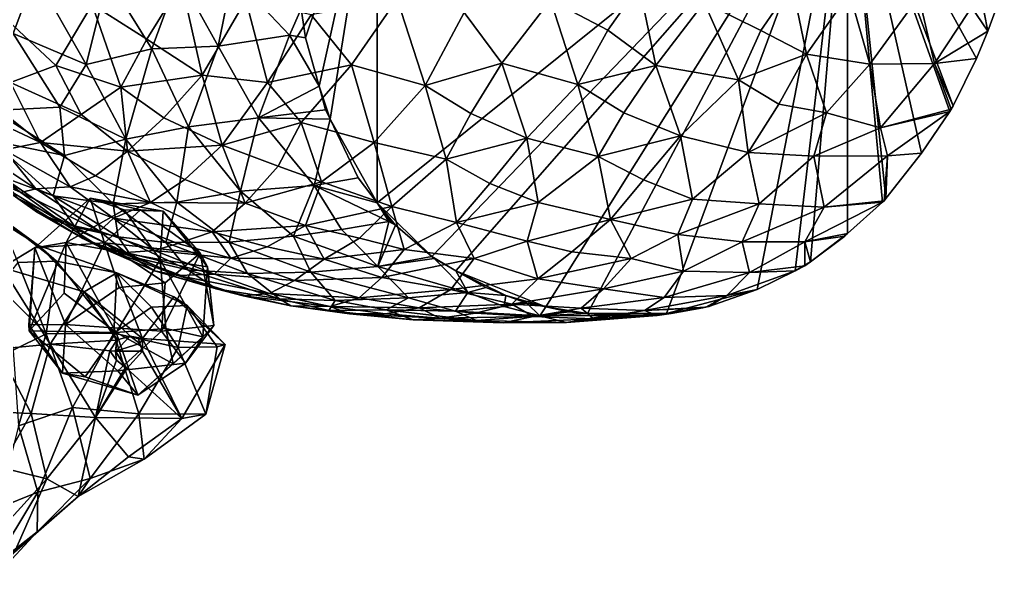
# Model space of a CAD drawing. Extents: x 373697 to 374058, y 6959904 to 6960301.
# Drawn here: x 373968 to 374029.3, y 6960192.3 to 6960227.4 of the extents above; entities that cross this region are included whole.
import ezdxf

# ---------------------------------------------------------------- set-up
doc = ezdxf.new("R2010")
doc.units = 0
doc.layers.add('Bht_Fk', color=7, linetype='CONTINUOUS')

msp = doc.modelspace()

# ---------------------------------------------------------------- linework, layer by layer
at = {"layer": 'Bht_Fk'}
for points in [[(373990.247, 6960239.566, 231.517), (373985.796, 6960226.262, 231.517), (373985.514, 6960228.072, 231.517)], [(373990.247, 6960239.566, 231.517), (373986.638, 6960223.255, 231.517), (373985.796, 6960226.262, 231.517)], [(373990.247, 6960239.566, 231.517), (373987.318, 6960221.195, 231.517), (373986.638, 6960223.255, 231.517)], [(373990.247, 6960215.98, 231.517), (373987.318, 6960221.195, 231.517), (373990.247, 6960239.566, 231.517)], [(373993.666, 6960212.63, 231.517), (373990.247, 6960215.98, 231.517), (374019.579, 6960239.566, 231.517)], [(373990.247, 6960215.98, 231.517), (373990.247, 6960239.566, 231.517), (374019.579, 6960239.566, 231.517)], [(374019.579, 6960239.566, 231.517), (373995.167, 6960211.74, 231.517), (373993.666, 6960212.63, 231.517)], [(374019.579, 6960239.566, 231.517), (374000.767, 6960209.497, 231.517), (373995.167, 6960211.74, 231.517)], [(374003.373, 6960209.076, 231.517), (374000.767, 6960209.497, 231.517), (374019.579, 6960239.566, 231.517)], [(374008.296, 6960209.076, 231.517), (374003.373, 6960209.076, 231.517), (374019.579, 6960239.566, 231.517)], [(374013.946, 6960210.574, 231.517), (374008.296, 6960209.076, 231.517), (374019.579, 6960239.566, 231.517)], [(374016.31, 6960211.75, 231.517), (374013.946, 6960210.574, 231.517), (374019.579, 6960239.566, 231.517)], [(374017.263, 6960212.31, 231.517), (374016.31, 6960211.75, 231.517), (374019.579, 6960239.566, 231.517)], [(374019.579, 6960214.061, 231.517), (374017.263, 6960212.31, 231.517), (374019.579, 6960239.566, 231.517)], [(374019.579, 6960214.061, 231.517), (374019.579, 6960239.566, 231.517), (374021.745, 6960216.015, 231.517)], [(374021.745, 6960216.015, 231.517), (374019.579, 6960239.566, 231.517), (374021.968, 6960216.255, 231.517)], [(374021.968, 6960216.255, 231.517), (374019.579, 6960239.566, 231.517), (374024.186, 6960219.08, 231.517)], [(374024.186, 6960219.08, 231.517), (374019.579, 6960239.566, 231.517), (374025.947, 6960221.684, 231.517)], [(374025.947, 6960221.684, 231.517), (374019.579, 6960239.566, 231.517), (374026.151, 6960222.032, 231.517)], [(374026.151, 6960222.032, 231.517), (374019.579, 6960239.566, 231.517), (374027.614, 6960224.983, 231.517)], [(374027.614, 6960224.983, 231.517), (374019.579, 6960239.566, 231.517), (374028.314, 6960226.688, 231.517)], [(374028.314, 6960226.688, 231.517), (374019.579, 6960239.566, 231.517), (374029.28, 6960229.309, 231.517)], [(373968.948, 6960230.191, 222.247), (373967.563, 6960226.53, 221.058), (373964.533, 6960230.081, 219.784)], [(373972.123, 6960224.614, 223.333), (373967.563, 6960226.53, 221.058), (373968.948, 6960230.191, 222.247)], [(373973.469, 6960230.017, 224.672), (373972.123, 6960224.614, 223.333), (373968.948, 6960230.191, 222.247)], [(373976.216, 6960225.584, 225.759), (373973.469, 6960230.017, 224.672), (373977.894, 6960230.163, 227.105)], [(373977.894, 6960230.163, 227.105), (373980.358, 6960225.746, 228.131), (373976.216, 6960225.584, 225.759)], [(373981.245, 6960230.191, 229.05), (373980.358, 6960225.746, 228.131), (373977.894, 6960230.163, 227.105)], [(373981.245, 6960230.191, 229.05), (373984.788, 6960226.426, 230.893), (373980.358, 6960225.746, 228.131)], [(373984.788, 6960226.426, 230.893), (373981.245, 6960230.191, 229.05), (373985.514, 6960228.072, 231.517)], [(373972.123, 6960224.614, 223.333), (373973.469, 6960230.017, 224.672), (373976.216, 6960225.584, 225.759)], [(373975.908, 6960226.192, 204.185), (373978.07, 6960229.665, 204.886), (373972.49, 6960228.355, 202.249)], [(373975.908, 6960226.192, 204.185), (373979.357, 6960223.942, 206.247), (373978.07, 6960229.665, 204.886)], [(373979.357, 6960223.942, 206.247), (373982.08, 6960228.638, 206.986), (373978.07, 6960229.665, 204.886)], [(374001.069, 6960228.641, 215.877), (374004.635, 6960226.746, 217.709), (374006.58, 6960229.539, 218.132)], [(374004.635, 6960226.746, 217.709), (374007.634, 6960224.553, 219.476), (374006.58, 6960229.539, 218.132)], [(374006.58, 6960229.539, 218.132), (374007.634, 6960224.553, 219.476), (374010.631, 6960228.46, 220.091)], [(374010.631, 6960228.46, 220.091), (374014.162, 6960226.725, 222.122), (374016.122, 6960229.574, 222.57)], [(374016.122, 6960229.574, 222.57), (374014.162, 6960226.725, 222.122), (374017.006, 6960225.24, 224.001)], [(374016.122, 6960229.574, 222.57), (374017.006, 6960225.24, 224.001), (374019.701, 6960229.074, 224.649)], [(374017.006, 6960225.24, 224.001), (374020.968, 6960224.621, 226.575), (374019.701, 6960229.074, 224.649)], [(374020.968, 6960224.621, 226.575), (374024.018, 6960228.836, 227.471), (374019.701, 6960229.074, 224.649)], [(374024.983, 6960224.665, 229.416), (374027.856, 6960229.036, 230.32), (374024.018, 6960228.836, 227.471)], [(374027.856, 6960229.036, 230.32), (374024.983, 6960224.665, 229.416), (374028.314, 6960226.688, 231.517)], [(374029.28, 6960229.309, 231.517), (374027.856, 6960229.036, 230.32), (374028.314, 6960226.688, 231.517)], [(373970.224, 6960224.549, 202.405), (373972.49, 6960228.355, 202.249), (373966.605, 6960227.937, 200.555)], [(373970.224, 6960224.549, 202.405), (373974.285, 6960223.195, 204.199), (373972.49, 6960228.355, 202.249)], [(373974.285, 6960223.195, 204.199), (373975.908, 6960226.192, 204.185), (373972.49, 6960228.355, 202.249)], [(373979.357, 6960223.942, 206.247), (373983.422, 6960223.477, 208.281), (373982.08, 6960228.638, 206.986)], [(373986.142, 6960227.695, 209.069), (373982.08, 6960228.638, 206.986), (373983.422, 6960223.477, 208.281)], [(373991.504, 6960228.705, 211.549), (373986.142, 6960227.695, 209.069), (373988.659, 6960224.575, 210.654)], [(373993.241, 6960223.299, 213.088), (373991.504, 6960228.705, 211.549), (373988.659, 6960224.575, 210.654)], [(373995.689, 6960227.842, 213.573), (373991.504, 6960228.705, 211.549), (373993.241, 6960223.299, 213.088)], [(373995.689, 6960227.842, 213.573), (373998.028, 6960224.686, 215.089), (374001.069, 6960228.641, 215.877)], [(373998.028, 6960224.686, 215.089), (374002.762, 6960223.358, 217.517), (374001.069, 6960228.641, 215.877)], [(374001.069, 6960228.641, 215.877), (374002.762, 6960223.358, 217.517), (374004.635, 6960226.746, 217.709)], [(374010.631, 6960228.46, 220.091), (374007.634, 6960224.553, 219.476), (374012.784, 6960223.657, 222.166)], [(374010.631, 6960228.46, 220.091), (374012.784, 6960223.657, 222.166), (374014.162, 6960226.725, 222.122)], [(374020.968, 6960224.621, 226.575), (374024.983, 6960224.665, 229.416), (374024.018, 6960228.836, 227.471)], [(373967.403, 6960223.488, 202.427), (373970.224, 6960224.549, 202.405), (373966.605, 6960227.937, 200.555)], [(373983.422, 6960223.477, 208.281), (373988.659, 6960224.575, 210.654), (373986.142, 6960227.695, 209.069)], [(373985.796, 6960226.262, 231.517), (373984.788, 6960226.426, 230.893), (373985.514, 6960228.072, 231.517)], [(373998.028, 6960224.686, 215.089), (373995.689, 6960227.842, 213.573), (373993.241, 6960223.299, 213.088)], [(373967.563, 6960226.53, 221.058), (373970.485, 6960221.94, 221.738), (373966.351, 6960221.743, 218.85)], [(373972.123, 6960224.614, 223.333), (373970.485, 6960221.94, 221.738), (373967.563, 6960226.53, 221.058)], [(373980.358, 6960225.746, 228.131), (373984.788, 6960226.426, 230.893), (373982.859, 6960221.282, 228.866)], [(373986.638, 6960223.255, 231.517), (373982.859, 6960221.282, 228.866), (373984.788, 6960226.426, 230.893)], [(373984.788, 6960226.426, 230.893), (373985.796, 6960226.262, 231.517), (373986.638, 6960223.255, 231.517)], [(374002.762, 6960223.358, 217.517), (374007.634, 6960224.553, 219.476), (374004.635, 6960226.746, 217.709)], [(374012.784, 6960223.657, 222.166), (374017.006, 6960225.24, 224.001), (374014.162, 6960226.725, 222.122)], [(374027.614, 6960224.983, 231.517), (374028.314, 6960226.688, 231.517), (374024.983, 6960224.665, 229.416)], [(373974.285, 6960223.195, 204.199), (373979.357, 6960223.942, 206.247), (373975.908, 6960226.192, 204.185)], [(373974.59, 6960219.943, 223.613), (373972.123, 6960224.614, 223.333), (373976.216, 6960225.584, 225.759)], [(373974.59, 6960219.943, 223.613), (373976.216, 6960225.584, 225.759), (373978.498, 6960220.722, 226.157)], [(373976.216, 6960225.584, 225.759), (373980.358, 6960225.746, 228.131), (373978.498, 6960220.722, 226.157)], [(373978.498, 6960220.722, 226.157), (373980.358, 6960225.746, 228.131), (373982.859, 6960221.282, 228.866)], [(374012.784, 6960223.657, 222.166), (374015.293, 6960222.14, 223.937), (374017.006, 6960225.24, 224.001)], [(374017.006, 6960225.24, 224.001), (374015.293, 6960222.14, 223.937), (374018.263, 6960221.582, 225.887)], [(374017.006, 6960225.24, 224.001), (374018.263, 6960221.582, 225.887), (374020.968, 6960224.621, 226.575)], [(373970.485, 6960221.94, 221.738), (373972.123, 6960224.614, 223.333), (373974.59, 6960219.943, 223.613)], [(373985.525, 6960220.987, 209.85), (373988.659, 6960224.575, 210.654), (373983.422, 6960223.477, 208.281)], [(373990.07, 6960219.735, 212.385), (373988.659, 6960224.575, 210.654), (373985.525, 6960220.987, 209.85)], [(373993.241, 6960223.299, 213.088), (373988.659, 6960224.575, 210.654), (373990.07, 6960219.735, 212.385)], [(373996.087, 6960221.541, 214.815), (373998.028, 6960224.686, 215.089), (373993.241, 6960223.299, 213.088)], [(373999.594, 6960220.023, 216.88), (373998.028, 6960224.686, 215.089), (373996.087, 6960221.541, 214.815)], [(374002.762, 6960223.358, 217.517), (373998.028, 6960224.686, 215.089), (373999.594, 6960220.023, 216.88)], [(374020.968, 6960224.621, 226.575), (374018.263, 6960221.582, 225.887), (374021.616, 6960220.656, 228.541)], [(374020.968, 6960224.621, 226.575), (374021.616, 6960220.656, 228.541), (374024.983, 6960224.665, 229.416)], [(374026.038, 6960221.83, 231.517), (374024.983, 6960224.665, 229.416), (374021.616, 6960220.656, 228.541)], [(374026.151, 6960222.032, 231.517), (374027.614, 6960224.983, 231.517), (374024.983, 6960224.665, 229.416)], [(374026.151, 6960222.032, 231.517), (374024.983, 6960224.665, 229.416), (374026.038, 6960221.83, 231.517)], [(373971.806, 6960221.495, 204.037), (373970.224, 6960224.549, 202.405), (373967.403, 6960223.488, 202.427)], [(373971.806, 6960221.495, 204.037), (373974.285, 6960223.195, 204.199), (373970.224, 6960224.549, 202.405)], [(374005.632, 6960221.596, 219.263), (374007.634, 6960224.553, 219.476), (374002.762, 6960223.358, 217.517)], [(374005.632, 6960221.596, 219.263), (374009.161, 6960220.166, 221.387), (374007.634, 6960224.553, 219.476)], [(374012.784, 6960223.657, 222.166), (374007.634, 6960224.553, 219.476), (374009.161, 6960220.166, 221.387)], [(373969.268, 6960219.751, 204.699), (373967.403, 6960223.488, 202.427), (373965.986, 6960222.362, 203.083)], [(373969.268, 6960219.751, 204.699), (373971.806, 6960221.495, 204.037), (373967.403, 6960223.488, 202.427)], [(373976.963, 6960221.289, 205.853), (373979.357, 6960223.942, 206.247), (373974.285, 6960223.195, 204.199)], [(373980.598, 6960219.567, 207.992), (373979.357, 6960223.942, 206.247), (373976.963, 6960221.289, 205.853)], [(373983.422, 6960223.477, 208.281), (373979.357, 6960223.942, 206.247), (373980.598, 6960219.567, 207.992)], [(373980.598, 6960219.567, 207.992), (373985.525, 6960220.987, 209.85), (373983.422, 6960223.477, 208.281)], [(374002.762, 6960223.358, 217.517), (373999.594, 6960220.023, 216.88), (374004.021, 6960218.866, 219.349)], [(374002.762, 6960223.358, 217.517), (374004.021, 6960218.866, 219.349), (374005.632, 6960221.596, 219.263)], [(374009.161, 6960220.166, 221.387), (374013.373, 6960219.124, 223.971), (374012.784, 6960223.657, 222.166)], [(374012.784, 6960223.657, 222.166), (374013.373, 6960219.124, 223.971), (374015.293, 6960222.14, 223.937)], [(373974.706, 6960219.2, 205.95), (373974.285, 6960223.195, 204.199), (373971.806, 6960221.495, 204.037)], [(373974.706, 6960219.2, 205.95), (373976.963, 6960221.289, 205.853), (373974.285, 6960223.195, 204.199)], [(373982.859, 6960221.282, 228.866), (373986.638, 6960223.255, 231.517), (373987.028, 6960221.777, 231.517)], [(373987.318, 6960221.195, 231.517), (373987.028, 6960221.777, 231.517), (373986.638, 6960223.255, 231.517)], [(373994.556, 6960218.707, 214.889), (373993.241, 6960223.299, 213.088), (373990.07, 6960219.735, 212.385)], [(373994.556, 6960218.707, 214.889), (373996.087, 6960221.541, 214.815), (373993.241, 6960223.299, 213.088)], [(373969.268, 6960219.751, 204.699), (373965.986, 6960222.362, 203.083), (373964.576, 6960221.951, 203.783)], [(374013.373, 6960219.124, 223.971), (374018.263, 6960221.582, 225.887), (374015.293, 6960222.14, 223.937)], [(373967.006, 6960219.282, 205.564), (373969.268, 6960219.751, 204.699), (373964.576, 6960221.951, 203.783)], [(373966.351, 6960221.743, 218.85), (373970.762, 6960218.938, 220.756), (373966.257, 6960219.847, 217.633)], [(373970.485, 6960221.94, 221.738), (373970.762, 6960218.938, 220.756), (373966.351, 6960221.743, 218.85)], [(373970.762, 6960218.938, 220.756), (373970.485, 6960221.94, 221.738), (373974.59, 6960219.943, 223.613)], [(373987.318, 6960221.195, 231.517), (373982.859, 6960221.282, 228.866), (373987.028, 6960221.777, 231.517)], [(373999.594, 6960220.023, 216.88), (373996.087, 6960221.541, 214.815), (373994.556, 6960218.707, 214.889)], [(374004.021, 6960218.866, 219.349), (374009.161, 6960220.166, 221.387), (374005.632, 6960221.596, 219.263)], [(374018.263, 6960221.582, 225.887), (374013.373, 6960219.124, 223.971), (374017.481, 6960218.898, 226.518)], [(374017.481, 6960218.898, 226.518), (374021.616, 6960220.656, 228.541), (374018.263, 6960221.582, 225.887)], [(374025.947, 6960221.684, 231.517), (374026.038, 6960221.83, 231.517), (374021.616, 6960220.656, 228.541)], [(374022.057, 6960218.914, 229.772), (374025.947, 6960221.684, 231.517), (374021.616, 6960220.656, 228.541)], [(374024.186, 6960219.08, 231.517), (374025.947, 6960221.684, 231.517), (374022.057, 6960218.914, 229.772)], [(374026.038, 6960221.83, 231.517), (374025.947, 6960221.684, 231.517), (374026.151, 6960222.032, 231.517)], [(373974.706, 6960219.2, 205.95), (373971.806, 6960221.495, 204.037), (373969.268, 6960219.751, 204.699)], [(373974.706, 6960219.2, 205.95), (373980.598, 6960219.567, 207.992), (373976.963, 6960221.289, 205.853)], [(373978.498, 6960220.722, 226.157), (373982.859, 6960221.282, 228.866), (373981.745, 6960216.704, 226.774)], [(373984.079, 6960218.264, 210.027), (373985.525, 6960220.987, 209.85), (373980.598, 6960219.567, 207.992)], [(373982.859, 6960221.282, 228.866), (373986.332, 6960217.065, 229.689), (373981.745, 6960216.704, 226.774)], [(373986.332, 6960217.065, 229.689), (373982.859, 6960221.282, 228.866), (373987.318, 6960221.195, 231.517)], [(373984.079, 6960218.264, 210.027), (373986.793, 6960217.297, 211.673), (373985.525, 6960220.987, 209.85)], [(373990.07, 6960219.735, 212.385), (373985.525, 6960220.987, 209.85), (373986.793, 6960217.297, 211.673)], [(373989.068, 6960217.549, 231.517), (373986.332, 6960217.065, 229.689), (373987.318, 6960221.195, 231.517)], [(373990.247, 6960215.98, 231.517), (373989.068, 6960217.549, 231.517), (373987.318, 6960221.195, 231.517)], [(373977.771, 6960216.03, 223.975), (373974.59, 6960219.943, 223.613), (373978.498, 6960220.722, 226.157)], [(373978.498, 6960220.722, 226.157), (373981.745, 6960216.704, 226.774), (373977.771, 6960216.03, 223.975)], [(374021.616, 6960220.656, 228.541), (374017.481, 6960218.898, 226.518), (374022.057, 6960218.914, 229.772)], [(373966.257, 6960219.847, 217.633), (373970.061, 6960216.422, 218.406), (373966.893, 6960217.599, 215.826)], [(373970.762, 6960218.938, 220.756), (373970.061, 6960216.422, 218.406), (373966.257, 6960219.847, 217.633)], [(373967.006, 6960219.282, 205.564), (373971.134, 6960216.978, 207.119), (373969.268, 6960219.751, 204.699)], [(373971.134, 6960216.978, 207.119), (373972.707, 6960217.668, 206.482), (373969.268, 6960219.751, 204.699)], [(373972.707, 6960217.668, 206.482), (373974.706, 6960219.2, 205.95), (373969.268, 6960219.751, 204.699)], [(373973.805, 6960215.92, 221.178), (373970.762, 6960218.938, 220.756), (373974.59, 6960219.943, 223.613)], [(373973.805, 6960215.92, 221.178), (373974.59, 6960219.943, 223.613), (373977.771, 6960216.03, 223.975)], [(373986.793, 6960217.297, 211.673), (373991.172, 6960215.751, 214.453), (373990.07, 6960219.735, 212.385)], [(373991.172, 6960215.751, 214.453), (373994.556, 6960218.707, 214.889), (373990.07, 6960219.735, 212.385)], [(373997.274, 6960217.193, 216.741), (373999.594, 6960220.023, 216.88), (373994.556, 6960218.707, 214.889)], [(373997.274, 6960217.193, 216.741), (374000.293, 6960215.995, 218.715), (373999.594, 6960220.023, 216.88)], [(374004.021, 6960218.866, 219.349), (373999.594, 6960220.023, 216.88), (374000.293, 6960215.995, 218.715)], [(374009.161, 6960220.166, 221.387), (374004.021, 6960218.866, 219.349), (374006.859, 6960217.418, 221.267)], [(374009.161, 6960220.166, 221.387), (374006.859, 6960217.418, 221.267), (374009.903, 6960216.207, 223.389)], [(374009.161, 6960220.166, 221.387), (374009.903, 6960216.207, 223.389), (374013.373, 6960219.124, 223.971)], [(373964.106, 6960219.443, 208.282), (373968.058, 6960216.622, 209.453), (373964.783, 6960219.634, 206.532)], [(373966.126, 6960217.487, 210.837), (373968.058, 6960216.622, 209.453), (373964.106, 6960219.443, 208.282)], [(373964.783, 6960219.634, 206.532), (373968.994, 6960216.848, 208.013), (373967.006, 6960219.282, 205.564)], [(373964.783, 6960219.634, 206.532), (373968.058, 6960216.622, 209.453), (373968.994, 6960216.848, 208.013)], [(373968.994, 6960216.848, 208.013), (373971.134, 6960216.978, 207.119), (373967.006, 6960219.282, 205.564)], [(373972.707, 6960217.668, 206.482), (373976.135, 6960216, 208.399), (373974.706, 6960219.2, 205.95)], [(373978.27, 6960217.447, 208.014), (373980.598, 6960219.567, 207.992), (373974.706, 6960219.2, 205.95)], [(373976.135, 6960216, 208.399), (373978.27, 6960217.447, 208.014), (373974.706, 6960219.2, 205.95)], [(373980.598, 6960219.567, 207.992), (373978.27, 6960217.447, 208.014), (373982.023, 6960215.959, 210.28)], [(373982.023, 6960215.959, 210.28), (373984.079, 6960218.264, 210.027), (373980.598, 6960219.567, 207.992)], [(374009.903, 6960216.207, 223.389), (374014.056, 6960215.924, 225.907), (374013.373, 6960219.124, 223.971)], [(374013.373, 6960219.124, 223.971), (374014.056, 6960215.924, 225.907), (374017.481, 6960218.898, 226.518)], [(374021.968, 6960216.255, 231.517), (374024.186, 6960219.08, 231.517), (374022.057, 6960218.914, 229.772)], [(373970.061, 6960216.422, 218.406), (373970.762, 6960218.938, 220.756), (373973.805, 6960215.92, 221.178)], [(373994.556, 6960218.707, 214.889), (373991.172, 6960215.751, 214.453), (373995.193, 6960214.751, 216.904)], [(373995.193, 6960214.751, 216.904), (373997.274, 6960217.193, 216.741), (373994.556, 6960218.707, 214.889)], [(374004.799, 6960214.939, 221.444), (374004.021, 6960218.866, 219.349), (374000.293, 6960215.995, 218.715)], [(374004.021, 6960218.866, 219.349), (374004.799, 6960214.939, 221.444), (374006.859, 6960217.418, 221.267)], [(374017.481, 6960218.898, 226.518), (374014.056, 6960215.924, 225.907), (374018.12, 6960215.714, 228.771)], [(374017.481, 6960218.898, 226.518), (374018.12, 6960215.714, 228.771), (374022.057, 6960218.914, 229.772)], [(374021.849, 6960216.114, 231.517), (374022.057, 6960218.914, 229.772), (374018.12, 6960215.714, 228.771)], [(374021.968, 6960216.255, 231.517), (374022.057, 6960218.914, 229.772), (374021.849, 6960216.114, 231.517)], [(373967.834, 6960216.269, 214.362), (373969.082, 6960215.381, 212.944), (373965.132, 6960218.205, 211.96)], [(373969.082, 6960215.381, 212.944), (373966.126, 6960217.487, 210.837), (373965.132, 6960218.205, 211.96)], [(373986.793, 6960217.297, 211.673), (373984.079, 6960218.264, 210.027), (373982.023, 6960215.959, 210.28)], [(373969.082, 6960215.381, 212.944), (373970.752, 6960214.671, 211.839), (373966.126, 6960217.487, 210.837)], [(373968.058, 6960216.622, 209.453), (373966.126, 6960217.487, 210.837), (373970.752, 6960214.671, 211.839)], [(373970.061, 6960216.422, 218.406), (373971.427, 6960214.472, 217.059), (373966.893, 6960217.599, 215.826)], [(373971.427, 6960214.472, 217.059), (373967.834, 6960216.269, 214.362), (373966.893, 6960217.599, 215.826)], [(373971.134, 6960216.978, 207.119), (373976.135, 6960216, 208.399), (373972.707, 6960217.668, 206.482)], [(373976.135, 6960216, 208.399), (373982.023, 6960215.959, 210.28), (373978.27, 6960217.447, 208.014)], [(373982.023, 6960215.959, 210.28), (373985.791, 6960214.575, 212.694), (373986.793, 6960217.297, 211.673)], [(373991.172, 6960215.751, 214.453), (373986.793, 6960217.297, 211.673), (373985.791, 6960214.575, 212.694)], [(373990.247, 6960215.98, 231.517), (373986.332, 6960217.065, 229.689), (373989.068, 6960217.549, 231.517)], [(374004.799, 6960214.939, 221.444), (374009.903, 6960216.207, 223.389), (374006.859, 6960217.418, 221.267)], [(373968.058, 6960216.622, 209.453), (373972.961, 6960214.211, 210.8), (373968.994, 6960216.848, 208.013)], [(373972.961, 6960214.211, 210.8), (373968.058, 6960216.622, 209.453), (373970.752, 6960214.671, 211.839)], [(373971.134, 6960216.978, 207.119), (373968.994, 6960216.848, 208.013), (373973.835, 6960215.024, 209.241)], [(373973.835, 6960215.024, 209.241), (373968.994, 6960216.848, 208.013), (373972.961, 6960214.211, 210.8)], [(373976.135, 6960216, 208.399), (373971.134, 6960216.978, 207.119), (373973.835, 6960215.024, 209.241)], [(373977.771, 6960216.03, 223.975), (373981.745, 6960216.704, 226.774), (373981.035, 6960213.529, 224.573)], [(373985.05, 6960213.909, 227.378), (373981.035, 6960213.529, 224.573), (373981.745, 6960216.704, 226.774)], [(373986.332, 6960217.065, 229.689), (373985.05, 6960213.909, 227.378), (373981.745, 6960216.704, 226.774)], [(373986.332, 6960217.065, 229.689), (373988.04, 6960214.322, 229.436), (373985.05, 6960213.909, 227.378)], [(373990.994, 6960214.824, 231.445), (373986.332, 6960217.065, 229.689), (373990.247, 6960215.98, 231.517)], [(373986.332, 6960217.065, 229.689), (373990.994, 6960214.824, 231.445), (373988.04, 6960214.322, 229.436)], [(373995.193, 6960214.751, 216.904), (374000.293, 6960215.995, 218.715), (373997.274, 6960217.193, 216.741)], [(373971.91, 6960213.76, 215.476), (373967.834, 6960216.269, 214.362), (373971.427, 6960214.472, 217.059)], [(373969.082, 6960215.381, 212.944), (373967.834, 6960216.269, 214.362), (373971.91, 6960213.76, 215.476)], [(373972.366, 6960216.281, 168.293), (373973.264, 6960213.497, 170.519), (373968.931, 6960213.175, 167.233)], [(373970.866, 6960213.513, 165.813), (373972.366, 6960216.281, 168.293), (373968.931, 6960213.175, 167.233)], [(373974.111, 6960213.864, 219.494), (373970.061, 6960216.422, 218.406), (373973.805, 6960215.92, 221.178)], [(373971.427, 6960214.472, 217.059), (373970.061, 6960216.422, 218.406), (373974.111, 6960213.864, 219.494)], [(373974.494, 6960215.554, 167.8), (373972.366, 6960216.281, 168.293), (373970.866, 6960213.513, 165.813)], [(373973.264, 6960213.497, 170.519), (373972.366, 6960216.281, 168.293), (373975.509, 6960215.553, 170.577)], [(373976.918, 6960215.471, 169.569), (373975.509, 6960215.553, 170.577), (373972.366, 6960216.281, 168.293)], [(373974.494, 6960215.554, 167.8), (373976.918, 6960215.471, 169.569), (373972.366, 6960216.281, 168.293)], [(373977.076, 6960213.513, 221.72), (373973.805, 6960215.92, 221.178), (373977.771, 6960216.03, 223.975)], [(373979.97, 6960214.176, 210.89), (373976.135, 6960216, 208.399), (373973.835, 6960215.024, 209.241)], [(373979.97, 6960214.176, 210.89), (373982.023, 6960215.959, 210.28), (373976.135, 6960216, 208.399)], [(373981.035, 6960213.529, 224.573), (373977.076, 6960213.513, 221.72), (373977.771, 6960216.03, 223.975)], [(374000.293, 6960215.995, 218.715), (373995.193, 6960214.751, 216.904), (373999.595, 6960213.592, 219.694)], [(374000.293, 6960215.995, 218.715), (373999.595, 6960213.592, 219.694), (374004.799, 6960214.939, 221.444)], [(374004.799, 6960214.939, 221.444), (374009, 6960214.017, 224.152), (374009.903, 6960216.207, 223.389)], [(374014.056, 6960215.924, 225.907), (374009.903, 6960216.207, 223.389), (374009, 6960214.017, 224.152)], [(374019.579, 6960214.061, 231.517), (374021.745, 6960216.015, 231.517), (374016.905, 6960213.562, 229.645)], [(374016.905, 6960213.562, 229.645), (374021.745, 6960216.015, 231.517), (374018.12, 6960215.714, 228.771)], [(374021.745, 6960216.015, 231.517), (374021.849, 6960216.114, 231.517), (374018.12, 6960215.714, 228.771)], [(374021.849, 6960216.114, 231.517), (374021.745, 6960216.015, 231.517), (374021.968, 6960216.255, 231.517)], [(373965.398, 6960215.682, 85.042), (373966.652, 6960215.122, 83.702), (373969.148, 6960213.32, 86.349)], [(373966.893, 6960211.96, 87.284), (373965.398, 6960215.682, 85.042), (373969.148, 6960213.32, 86.349)], [(373971.91, 6960213.76, 215.476), (373972.99, 6960213.224, 214.409), (373969.082, 6960215.381, 212.944)], [(373972.99, 6960213.224, 214.409), (373970.752, 6960214.671, 211.839), (373969.082, 6960215.381, 212.944)], [(373976.726, 6960212.454, 167.805), (373974.494, 6960215.554, 167.8), (373970.866, 6960213.513, 165.813)], [(373979.223, 6960212.851, 171.848), (373973.264, 6960213.497, 170.519), (373975.509, 6960215.553, 170.577)], [(373977.076, 6960213.513, 221.72), (373974.111, 6960213.864, 219.494), (373973.805, 6960215.92, 221.178)], [(373974.494, 6960215.554, 167.8), (373976.726, 6960212.454, 167.805), (373976.918, 6960215.471, 169.569)], [(373975.509, 6960215.553, 170.577), (373976.918, 6960215.471, 169.569), (373979.223, 6960212.851, 171.848)], [(373976.918, 6960215.471, 169.569), (373976.726, 6960212.454, 167.805), (373979.685, 6960211.987, 170.269)], [(373976.918, 6960215.471, 169.569), (373979.685, 6960211.987, 170.269), (373979.223, 6960212.851, 171.848)], [(373985.791, 6960214.575, 212.694), (373982.023, 6960215.959, 210.28), (373979.97, 6960214.176, 210.89)], [(373989.149, 6960213.775, 214.676), (373991.172, 6960215.751, 214.453), (373985.791, 6960214.575, 212.694)], [(373989.149, 6960213.775, 214.676), (373991.93, 6960213.069, 216.447), (373991.172, 6960215.751, 214.453)], [(373991.4, 6960214.582, 231.517), (373990.918, 6960215.088, 231.517), (373990.247, 6960215.98, 231.517)], [(373993.666, 6960212.63, 231.517), (373991.4, 6960214.582, 231.517), (373990.247, 6960215.98, 231.517)], [(373990.918, 6960215.088, 231.517), (373990.994, 6960214.824, 231.445), (373990.247, 6960215.98, 231.517)], [(373995.193, 6960214.751, 216.904), (373991.172, 6960215.751, 214.453), (373991.93, 6960213.069, 216.447)], [(374014.056, 6960215.924, 225.907), (374009, 6960214.017, 224.152), (374013.009, 6960213.551, 226.868)], [(374014.056, 6960215.924, 225.907), (374013.009, 6960213.551, 226.868), (374018.12, 6960215.714, 228.771)], [(374018.12, 6960215.714, 228.771), (374013.009, 6960213.551, 226.868), (374016.905, 6960213.562, 229.645)], [(373970.266, 6960212.354, 84.588), (373969.148, 6960213.32, 86.349), (373966.652, 6960215.122, 83.702)], [(373966.652, 6960215.122, 83.702), (373967.869, 6960212.258, 82.271), (373970.266, 6960212.354, 84.588)], [(373972.961, 6960214.211, 210.8), (373976.388, 6960213.017, 211.972), (373973.835, 6960215.024, 209.241)], [(373976.388, 6960213.017, 211.972), (373977.84, 6960213.448, 211.255), (373973.835, 6960215.024, 209.241)], [(373977.84, 6960213.448, 211.255), (373979.97, 6960214.176, 210.89), (373973.835, 6960215.024, 209.241)], [(373990.994, 6960214.824, 231.445), (373990.306, 6960212.016, 229.179), (373988.04, 6960214.322, 229.436)], [(373990.306, 6960212.016, 229.179), (373990.994, 6960214.824, 231.445), (373991.4, 6960214.582, 231.517)], [(373991.097, 6960214.852, 231.517), (373990.918, 6960215.088, 231.517), (373991.4, 6960214.582, 231.517)], [(373990.994, 6960214.824, 231.445), (373990.918, 6960215.088, 231.517), (373991.097, 6960214.852, 231.517)], [(373990.994, 6960214.824, 231.445), (373991.097, 6960214.852, 231.517), (373991.4, 6960214.582, 231.517)], [(374004.799, 6960214.939, 221.444), (373999.595, 6960213.592, 219.694), (374002.397, 6960212.931, 221.494)], [(374002.397, 6960212.931, 221.494), (374006.085, 6960212.51, 223.673), (374004.799, 6960214.939, 221.444)], [(374004.799, 6960214.939, 221.444), (374006.085, 6960212.51, 223.673), (374009, 6960214.017, 224.152)], [(373970.752, 6960214.671, 211.839), (373974.587, 6960212.884, 213.112), (373972.961, 6960214.211, 210.8)], [(373972.99, 6960213.224, 214.409), (373974.587, 6960212.884, 213.112), (373970.752, 6960214.671, 211.839)], [(373974.958, 6960212.616, 218.008), (373971.427, 6960214.472, 217.059), (373974.111, 6960213.864, 219.494)], [(373974.958, 6960212.616, 218.008), (373971.91, 6960213.76, 215.476), (373971.427, 6960214.472, 217.059)], [(373974.587, 6960212.884, 213.112), (373976.388, 6960213.017, 211.972), (373972.961, 6960214.211, 210.8)], [(373981.134, 6960212.543, 212.917), (373979.97, 6960214.176, 210.89), (373977.84, 6960213.448, 211.255)], [(373983.406, 6960213.237, 212.792), (373985.791, 6960214.575, 212.694), (373979.97, 6960214.176, 210.89)], [(373981.134, 6960212.543, 212.917), (373983.406, 6960213.237, 212.792), (373979.97, 6960214.176, 210.89)], [(373983.406, 6960213.237, 212.792), (373986.948, 6960212.48, 214.807), (373985.791, 6960214.575, 212.694)], [(373990.306, 6960212.016, 229.179), (373985.05, 6960213.909, 227.378), (373988.04, 6960214.322, 229.436)], [(373986.948, 6960212.48, 214.807), (373989.149, 6960213.775, 214.676), (373985.791, 6960214.575, 212.694)], [(373990.306, 6960212.016, 229.179), (373991.4, 6960214.582, 231.517), (373993.666, 6960212.63, 231.517)], [(373991.93, 6960213.069, 216.447), (373996.311, 6960212.513, 218.921), (373995.193, 6960214.751, 216.904)], [(373995.193, 6960214.751, 216.904), (373996.311, 6960212.513, 218.921), (373999.595, 6960213.592, 219.694)], [(373976.387, 6960211.748, 216.74), (373971.91, 6960213.76, 215.476), (373974.958, 6960212.616, 218.008)], [(373976.387, 6960211.748, 216.74), (373972.99, 6960213.224, 214.409), (373971.91, 6960213.76, 215.476)], [(373974.111, 6960213.864, 219.494), (373977.076, 6960213.513, 221.72), (373978.452, 6960211.804, 220.679)], [(373978.452, 6960211.804, 220.679), (373974.958, 6960212.616, 218.008), (373974.111, 6960213.864, 219.494)], [(373986.126, 6960211.666, 226.301), (373981.035, 6960213.529, 224.573), (373985.05, 6960213.909, 227.378)], [(373990.306, 6960212.016, 229.179), (373986.126, 6960211.666, 226.301), (373985.05, 6960213.909, 227.378)], [(373989.149, 6960213.775, 214.676), (373986.948, 6960212.48, 214.807), (373991.93, 6960213.069, 216.447)], [(373999.595, 6960213.592, 219.694), (373996.311, 6960212.513, 218.921), (374000.265, 6960211.251, 221.865)], [(373999.595, 6960213.592, 219.694), (374000.265, 6960211.251, 221.865), (374002.397, 6960212.931, 221.494)], [(374009, 6960214.017, 224.152), (374006.085, 6960212.51, 223.673), (374009.356, 6960211.721, 226.207)], [(374009, 6960214.017, 224.152), (374009.356, 6960211.721, 226.207), (374013.009, 6960213.551, 226.868)], [(374013.009, 6960213.551, 226.868), (374009.356, 6960211.721, 226.207), (374013.466, 6960211.645, 229.075)], [(374013.009, 6960213.551, 226.868), (374013.466, 6960211.645, 229.075), (374016.905, 6960213.562, 229.645)], [(374013.466, 6960211.645, 229.075), (374016.91, 6960212.066, 231.517), (374016.905, 6960213.562, 229.645)], [(374019.396, 6960213.895, 231.517), (374019.579, 6960214.061, 231.517), (374016.905, 6960213.562, 229.645)], [(374017.263, 6960212.31, 231.517), (374019.396, 6960213.895, 231.517), (374016.905, 6960213.562, 229.645)], [(374016.91, 6960212.066, 231.517), (374017.263, 6960212.31, 231.517), (374016.905, 6960213.562, 229.645)], [(374019.579, 6960214.061, 231.517), (374019.396, 6960213.895, 231.517), (374017.263, 6960212.31, 231.517)], [(373969.148, 6960213.32, 86.349), (373971.994, 6960210.442, 88.237), (373966.893, 6960211.96, 87.284)], [(373968.551, 6960208.378, 166.984), (373968.931, 6960213.175, 167.233), (373970.823, 6960208.398, 169.331)], [(373968.931, 6960213.175, 167.233), (373968.551, 6960208.378, 166.984), (373968.57, 6960208.008, 165.303)], [(373970.866, 6960213.513, 165.813), (373968.931, 6960213.175, 167.233), (373968.57, 6960208.008, 165.303)], [(373970.756, 6960210.347, 165.105), (373970.866, 6960213.513, 165.813), (373968.57, 6960208.008, 165.303)], [(373968.931, 6960213.175, 167.233), (373973.264, 6960213.497, 170.519), (373970.823, 6960208.398, 169.331)], [(373971.994, 6960210.442, 88.237), (373969.148, 6960213.32, 86.349), (373974.039, 6960211.61, 87.437)], [(373969.148, 6960213.32, 86.349), (373970.266, 6960212.354, 84.588), (373974.039, 6960211.61, 87.437)], [(373974.001, 6960207.895, 166.294), (373970.866, 6960213.513, 165.813), (373970.756, 6960210.347, 165.105)], [(373973.264, 6960213.497, 170.519), (373974.175, 6960210.709, 171.202), (373970.823, 6960208.398, 169.331)], [(373974.001, 6960207.895, 166.294), (373976.726, 6960212.454, 167.805), (373970.866, 6960213.513, 165.813)], [(373977.843, 6960211.457, 215.44), (373972.99, 6960213.224, 214.409), (373976.387, 6960211.748, 216.74)], [(373974.587, 6960212.884, 213.112), (373972.99, 6960213.224, 214.409), (373977.843, 6960211.457, 215.44)], [(373974.175, 6960210.709, 171.202), (373973.264, 6960213.497, 170.519), (373977.04, 6960210.987, 172.133)], [(373973.264, 6960213.497, 170.519), (373979.223, 6960212.851, 171.848), (373977.04, 6960210.987, 172.133)], [(373980.118, 6960211.534, 214.428), (373976.388, 6960213.017, 211.972), (373974.587, 6960212.884, 213.112)], [(373976.388, 6960213.017, 211.972), (373981.134, 6960212.543, 212.917), (373977.84, 6960213.448, 211.255)], [(373980.118, 6960211.534, 214.428), (373981.134, 6960212.543, 212.917), (373976.388, 6960213.017, 211.972)], [(373977.076, 6960213.513, 221.72), (373981.035, 6960213.529, 224.573), (373982.17, 6960211.573, 223.492)], [(373982.17, 6960211.573, 223.492), (373978.452, 6960211.804, 220.679), (373977.076, 6960213.513, 221.72)], [(373986.126, 6960211.666, 226.301), (373982.17, 6960211.573, 223.492), (373981.035, 6960213.529, 224.573)], [(373981.134, 6960212.543, 212.917), (373986.948, 6960212.48, 214.807), (373983.406, 6960213.237, 212.792)], [(373991.93, 6960213.069, 216.447), (373986.948, 6960212.48, 214.807), (373990.539, 6960211.332, 217.429)], [(373991.93, 6960213.069, 216.447), (373990.539, 6960211.332, 217.429), (373996.311, 6960212.513, 218.921)], [(374002.397, 6960212.931, 221.494), (374000.265, 6960211.251, 221.865), (374006.085, 6960212.51, 223.673)], [(373967.869, 6960212.258, 82.271), (373969.627, 6960207.812, 82.331), (373970.266, 6960212.354, 84.588)], [(373970.266, 6960212.354, 84.588), (373969.627, 6960207.812, 82.331), (373973.837, 6960207.868, 85.254)], [(373970.266, 6960212.354, 84.588), (373973.837, 6960207.868, 85.254), (373974.039, 6960211.61, 87.437)], [(373976.726, 6960212.454, 167.805), (373974.001, 6960207.895, 166.294), (373977.08, 6960208.155, 167.729)], [(373980.118, 6960211.534, 214.428), (373974.587, 6960212.884, 213.112), (373977.843, 6960211.457, 215.44)], [(373980.231, 6960210.625, 219.477), (373974.958, 6960212.616, 218.008), (373978.452, 6960211.804, 220.679)], [(373980.231, 6960210.625, 219.477), (373976.387, 6960211.748, 216.74), (373974.958, 6960212.616, 218.008)], [(373979.382, 6960207.633, 169.785), (373976.726, 6960212.454, 167.805), (373977.08, 6960208.155, 167.729)], [(373976.726, 6960212.454, 167.805), (373979.382, 6960207.633, 169.785), (373979.685, 6960211.987, 170.269)], [(373979.223, 6960212.851, 171.848), (373980.084, 6960208.331, 171.614), (373976.816, 6960207.987, 171.705)], [(373979.223, 6960212.851, 171.848), (373976.816, 6960207.987, 171.705), (373977.04, 6960210.987, 172.133)], [(373979.223, 6960212.851, 171.848), (373979.685, 6960211.987, 170.269), (373980.084, 6960208.331, 171.614)], [(373980.118, 6960211.534, 214.428), (373985.112, 6960211.145, 215.738), (373981.134, 6960212.543, 212.917)], [(373986.948, 6960212.48, 214.807), (373981.134, 6960212.543, 212.917), (373985.112, 6960211.145, 215.738)], [(373985.112, 6960211.145, 215.738), (373990.539, 6960211.332, 217.429), (373986.948, 6960212.48, 214.807)], [(373993.799, 6960212.515, 231.517), (373990.306, 6960212.016, 229.179), (373993.666, 6960212.63, 231.517)], [(373995.912, 6960210.403, 230.654), (373990.306, 6960212.016, 229.179), (373993.799, 6960212.515, 231.517)], [(373996.311, 6960212.513, 218.921), (373990.539, 6960211.332, 217.429), (373994.857, 6960210.583, 220.157)], [(373993.666, 6960212.63, 231.517), (373995.167, 6960211.74, 231.517), (373993.799, 6960212.515, 231.517)], [(373995.167, 6960211.74, 231.517), (373995.912, 6960210.403, 230.654), (373993.799, 6960212.515, 231.517)], [(373994.857, 6960210.583, 220.157), (374000.265, 6960211.251, 221.865), (373996.311, 6960212.513, 218.921)], [(374006.085, 6960212.51, 223.673), (374000.265, 6960211.251, 221.865), (374004.358, 6960210.612, 224.59)], [(374004.358, 6960210.612, 224.59), (374009.356, 6960211.721, 226.207), (374006.085, 6960212.51, 223.673)], [(373966.59, 6960206.87, 88.178), (373966.893, 6960211.96, 87.284), (373969.868, 6960207.166, 88.367)], [(373969.627, 6960207.812, 82.331), (373967.869, 6960212.258, 82.271), (373966.668, 6960210.763, 80.44)], [(373966.893, 6960211.96, 87.284), (373971.994, 6960210.442, 88.237), (373969.868, 6960207.166, 88.367)], [(373981.909, 6960210.182, 218.276), (373976.387, 6960211.748, 216.74), (373980.231, 6960210.625, 219.477)], [(373977.843, 6960211.457, 215.44), (373976.387, 6960211.748, 216.74), (373981.909, 6960210.182, 218.276)], [(373984.18, 6960209.994, 222.264), (373978.452, 6960211.804, 220.679), (373982.17, 6960211.573, 223.492)], [(373984.18, 6960209.994, 222.264), (373980.231, 6960210.625, 219.477), (373978.452, 6960211.804, 220.679)], [(373979.382, 6960207.633, 169.785), (373980.084, 6960208.331, 171.614), (373979.685, 6960211.987, 170.269)], [(373990.306, 6960212.016, 229.179), (373992.212, 6960210.061, 228.169), (373986.126, 6960211.666, 226.301)], [(373995.912, 6960210.403, 230.654), (373992.212, 6960210.061, 228.169), (373990.306, 6960212.016, 229.179)], [(373995.167, 6960211.74, 231.517), (373998.281, 6960210.206, 231.517), (373997.019, 6960210.705, 231.517)], [(373995.167, 6960211.74, 231.517), (374000.767, 6960209.497, 231.517), (373998.281, 6960210.206, 231.517)], [(373995.912, 6960210.403, 230.654), (373995.167, 6960211.74, 231.517), (373997.019, 6960210.705, 231.517)], [(374009.356, 6960211.721, 226.207), (374004.358, 6960210.612, 224.59), (374008.141, 6960210.086, 227.497)], [(374009.356, 6960211.721, 226.207), (374008.141, 6960210.086, 227.497), (374013.466, 6960211.645, 229.075)], [(374012.049, 6960210.204, 230.292), (374016.31, 6960211.75, 231.517), (374013.466, 6960211.645, 229.075)], [(374016.31, 6960211.75, 231.517), (374012.049, 6960210.204, 230.292), (374013.946, 6960210.574, 231.517)], [(374016.31, 6960211.75, 231.517), (374016.91, 6960212.066, 231.517), (374013.466, 6960211.645, 229.075)], [(374017.263, 6960212.31, 231.517), (374016.91, 6960212.066, 231.517), (374016.31, 6960211.75, 231.517)], [(373975.638, 6960207.522, 89.757), (373971.994, 6960210.442, 88.237), (373974.039, 6960211.61, 87.437)], [(373973.837, 6960207.868, 85.254), (373976.199, 6960209.476, 87.028), (373974.039, 6960211.61, 87.437)], [(373977.582, 6960210.117, 89.516), (373975.638, 6960207.522, 89.757), (373974.039, 6960211.61, 87.437)], [(373978.423, 6960209.578, 88.608), (373977.582, 6960210.117, 89.516), (373974.039, 6960211.61, 87.437)], [(373976.199, 6960209.476, 87.028), (373978.423, 6960209.578, 88.608), (373974.039, 6960211.61, 87.437)], [(373983.549, 6960210.325, 217.067), (373980.118, 6960211.534, 214.428), (373977.843, 6960211.457, 215.44)], [(373983.549, 6960210.325, 217.067), (373977.843, 6960211.457, 215.44), (373981.909, 6960210.182, 218.276)], [(373985.112, 6960211.145, 215.738), (373980.118, 6960211.534, 214.428), (373983.549, 6960210.325, 217.067)], [(373986.126, 6960211.666, 226.301), (373987.634, 6960209.891, 224.902), (373982.17, 6960211.573, 223.492)], [(373987.634, 6960209.891, 224.902), (373984.18, 6960209.994, 222.264), (373982.17, 6960211.573, 223.492)], [(373989.133, 6960210.065, 218.675), (373985.112, 6960211.145, 215.738), (373983.549, 6960210.325, 217.067)], [(373990.539, 6960211.332, 217.429), (373985.112, 6960211.145, 215.738), (373989.133, 6960210.065, 218.675)], [(373992.212, 6960210.061, 228.169), (373987.634, 6960209.891, 224.902), (373986.126, 6960211.666, 226.301)], [(373994.857, 6960210.583, 220.157), (373990.539, 6960211.332, 217.429), (373989.133, 6960210.065, 218.675)], [(374000.265, 6960211.251, 221.865), (373994.857, 6960210.583, 220.157), (373998.653, 6960209.672, 223.101)], [(374000.265, 6960211.251, 221.865), (373998.653, 6960209.672, 223.101), (374004.358, 6960210.612, 224.59)], [(374013.466, 6960211.645, 229.075), (374008.141, 6960210.086, 227.497), (374012.049, 6960210.204, 230.292)], [(373966.668, 6960210.763, 80.44), (373967.566, 6960206.803, 80.347), (373969.627, 6960207.812, 82.331)], [(373974.175, 6960210.709, 171.202), (373976.816, 6960207.987, 171.705), (373970.823, 6960208.398, 169.331)], [(373976.816, 6960207.987, 171.705), (373974.175, 6960210.709, 171.202), (373977.04, 6960210.987, 172.133)], [(373984.882, 6960209.554, 220.383), (373980.231, 6960210.625, 219.477), (373984.18, 6960209.994, 222.264)], [(373984.882, 6960209.554, 220.383), (373981.909, 6960210.182, 218.276), (373980.231, 6960210.625, 219.477)], [(373992.877, 6960209.443, 221.15), (373994.857, 6960210.583, 220.157), (373989.133, 6960210.065, 218.675)], [(373994.857, 6960210.583, 220.157), (373992.877, 6960209.443, 221.15), (373998.653, 6960209.672, 223.101)], [(373998.281, 6960210.206, 231.517), (373995.912, 6960210.403, 230.654), (373997.019, 6960210.705, 231.517)], [(374004.358, 6960210.612, 224.59), (373998.653, 6960209.672, 223.101), (374002.98, 6960209.419, 225.601)], [(374004.358, 6960210.612, 224.59), (374002.98, 6960209.419, 225.601), (374008.141, 6960210.086, 227.497)], [(374013.946, 6960210.574, 231.517), (374010.93, 6960209.529, 231.517), (374008.296, 6960209.076, 231.517)], [(374010.93, 6960209.529, 231.517), (374013.946, 6960210.574, 231.517), (374012.049, 6960210.204, 230.292)], [(373974.001, 6960207.895, 166.294), (373970.756, 6960210.347, 165.105), (373968.57, 6960208.008, 165.303)], [(373971.994, 6960210.442, 88.237), (373974.04, 6960207.423, 89.372), (373969.868, 6960207.166, 88.367)], [(373971.994, 6960210.442, 88.237), (373974.067, 6960207.447, 89.374), (373974.04, 6960207.423, 89.372)], [(373971.994, 6960210.442, 88.237), (373974.866, 6960207.676, 89.53), (373974.067, 6960207.447, 89.374)], [(373971.994, 6960210.442, 88.237), (373975.638, 6960207.522, 89.757), (373974.866, 6960207.676, 89.53)], [(373975.638, 6960207.522, 89.757), (373977.582, 6960210.117, 89.516), (373980.787, 6960207.154, 90.907)], [(373977.582, 6960210.117, 89.516), (373978.423, 6960209.578, 88.608), (373980.787, 6960207.154, 90.907)], [(373987.325, 6960209.522, 219.558), (373983.549, 6960210.325, 217.067), (373981.909, 6960210.182, 218.276)], [(373987.325, 6960209.522, 219.558), (373981.909, 6960210.182, 218.276), (373984.882, 6960209.554, 220.383)], [(373989.133, 6960210.065, 218.675), (373983.549, 6960210.325, 217.067), (373987.325, 6960209.522, 219.558)], [(373987.634, 6960209.891, 224.902), (373987.255, 6960209.268, 222.731), (373984.18, 6960209.994, 222.264)], [(373987.255, 6960209.268, 222.731), (373984.882, 6960209.554, 220.383), (373984.18, 6960209.994, 222.264)], [(373990.812, 6960209.305, 225.885), (373987.255, 6960209.268, 222.731), (373987.634, 6960209.891, 224.902)], [(373992.877, 6960209.443, 221.15), (373989.133, 6960210.065, 218.675), (373987.325, 6960209.522, 219.558)], [(373992.212, 6960210.061, 228.169), (373990.812, 6960209.305, 225.885), (373987.634, 6960209.891, 224.902)], [(373995.149, 6960209.221, 228.439), (373990.812, 6960209.305, 225.885), (373992.212, 6960210.061, 228.169)], [(373995.912, 6960210.403, 230.654), (373995.149, 6960209.221, 228.439), (373992.212, 6960210.061, 228.169)], [(373998.18, 6960209.512, 230.556), (373995.149, 6960209.221, 228.439), (373995.912, 6960210.403, 230.654)], [(373995.912, 6960210.403, 230.654), (373998.281, 6960210.206, 231.517), (373998.18, 6960209.512, 230.556)], [(373998.281, 6960210.206, 231.517), (373999.587, 6960209.736, 231.517), (373998.18, 6960209.512, 230.556)], [(373998.281, 6960210.206, 231.517), (374000.767, 6960209.497, 231.517), (373999.587, 6960209.736, 231.517)], [(374008.141, 6960210.086, 227.497), (374002.98, 6960209.419, 225.601), (374006.923, 6960209.262, 228.361)], [(374010.743, 6960209.475, 231.517), (374012.049, 6960210.204, 230.292), (374006.923, 6960209.262, 228.361)], [(374008.141, 6960210.086, 227.497), (374006.923, 6960209.262, 228.361), (374012.049, 6960210.204, 230.292)], [(374012.049, 6960210.204, 230.292), (374010.743, 6960209.475, 231.517), (374010.93, 6960209.529, 231.517)], [(373973.837, 6960207.868, 85.254), (373977.853, 6960206.963, 87.362), (373976.199, 6960209.476, 87.028)], [(373976.199, 6960209.476, 87.028), (373977.853, 6960206.963, 87.362), (373978.423, 6960209.578, 88.608)], [(373977.853, 6960206.963, 87.362), (373980.286, 6960207.004, 89.074), (373978.423, 6960209.578, 88.608)], [(373978.423, 6960209.578, 88.608), (373980.286, 6960207.004, 89.074), (373980.787, 6960207.154, 90.907)], [(373987.255, 6960209.268, 222.731), (373988.53, 6960209.073, 221.776), (373984.882, 6960209.554, 220.383)], [(373988.53, 6960209.073, 221.776), (373987.325, 6960209.522, 219.558), (373984.882, 6960209.554, 220.383)], [(373990.812, 6960209.305, 225.885), (373992.496, 6960208.698, 224.618), (373987.255, 6960209.268, 222.731)], [(373992.496, 6960208.698, 224.618), (373988.53, 6960209.073, 221.776), (373987.255, 6960209.268, 222.731)], [(373987.325, 6960209.522, 219.558), (373988.53, 6960209.073, 221.776), (373990.767, 6960209.066, 221.53)], [(373990.767, 6960209.066, 221.53), (373992.877, 6960209.443, 221.15), (373987.325, 6960209.522, 219.558)], [(373994.16, 6960208.799, 223.372), (373992.877, 6960209.443, 221.15), (373990.767, 6960209.066, 221.53)], [(373995.149, 6960209.221, 228.439), (373996.448, 6960208.642, 227.459), (373990.812, 6960209.305, 225.885)], [(373996.448, 6960208.642, 227.459), (373992.496, 6960208.698, 224.618), (373990.812, 6960209.305, 225.885)], [(373998.653, 6960209.672, 223.101), (373992.877, 6960209.443, 221.15), (373996.394, 6960209.11, 223.185)], [(373992.877, 6960209.443, 221.15), (373994.16, 6960208.799, 223.372), (373996.394, 6960209.11, 223.185)], [(373998.18, 6960209.512, 230.556), (374000.398, 6960208.936, 230.315), (373995.149, 6960209.221, 228.439)], [(373998.653, 6960209.672, 223.101), (373996.394, 6960209.11, 223.185), (373999.972, 6960208.891, 225.298)], [(373999.587, 6960209.736, 231.517), (374000.398, 6960208.936, 230.315), (373998.18, 6960209.512, 230.556)], [(373998.653, 6960209.672, 223.101), (373999.972, 6960208.891, 225.298), (374002.98, 6960209.419, 225.601)], [(374000.398, 6960208.936, 230.315), (373999.587, 6960209.736, 231.517), (374000.767, 6960209.497, 231.517)], [(374002.98, 6960209.419, 225.601), (373999.972, 6960208.891, 225.298), (374003.732, 6960208.759, 227.817)], [(374000.767, 6960209.497, 231.517), (374002.196, 6960209.191, 231.517), (374000.398, 6960208.936, 230.315)], [(374003.373, 6960209.076, 231.517), (374002.196, 6960209.191, 231.517), (374000.767, 6960209.497, 231.517)], [(374002.98, 6960209.419, 225.601), (374003.732, 6960208.759, 227.817), (374006.923, 6960209.262, 228.361)], [(374006.923, 6960209.262, 228.361), (374003.732, 6960208.759, 227.817), (374007.698, 6960208.953, 230.675)], [(374010.551, 6960209.43, 231.517), (374010.743, 6960209.475, 231.517), (374006.923, 6960209.262, 228.361)], [(374007.698, 6960208.953, 230.675), (374010.551, 6960209.43, 231.517), (374006.923, 6960209.262, 228.361)], [(374008.573, 6960209.095, 231.517), (374010.551, 6960209.43, 231.517), (374007.698, 6960208.953, 230.675)], [(374010.93, 6960209.529, 231.517), (374010.551, 6960209.43, 231.517), (374008.296, 6960209.076, 231.517)], [(374010.551, 6960209.43, 231.517), (374008.573, 6960209.095, 231.517), (374008.296, 6960209.076, 231.517)], [(374010.93, 6960209.529, 231.517), (374010.743, 6960209.475, 231.517), (374010.551, 6960209.43, 231.517)], [(373992.496, 6960208.698, 224.618), (373994.16, 6960208.799, 223.372), (373988.53, 6960209.073, 221.776)], [(373994.16, 6960208.799, 223.372), (373990.767, 6960209.066, 221.53), (373988.53, 6960209.073, 221.776)], [(373998.116, 6960208.496, 226.214), (373994.16, 6960208.799, 223.372), (373992.496, 6960208.698, 224.618)], [(373998.116, 6960208.496, 226.214), (373992.496, 6960208.698, 224.618), (373996.448, 6960208.642, 227.459)], [(373999.972, 6960208.891, 225.298), (373996.394, 6960209.11, 223.185), (373994.16, 6960208.799, 223.372)], [(373999.972, 6960208.891, 225.298), (373994.16, 6960208.799, 223.372), (373998.116, 6960208.496, 226.214)], [(374000.398, 6960208.936, 230.315), (373996.448, 6960208.642, 227.459), (373995.149, 6960209.221, 228.439)], [(374002.066, 6960208.525, 229.057), (373996.448, 6960208.642, 227.459), (374000.398, 6960208.936, 230.315)], [(373998.116, 6960208.496, 226.214), (373996.448, 6960208.642, 227.459), (374002.066, 6960208.525, 229.057)], [(374003.732, 6960208.759, 227.817), (373999.972, 6960208.891, 225.298), (373998.116, 6960208.496, 226.214)], [(374003.732, 6960208.759, 227.817), (373998.116, 6960208.496, 226.214), (374002.066, 6960208.525, 229.057)], [(374002.196, 6960209.191, 231.517), (374003.373, 6960209.076, 231.517), (374000.398, 6960208.936, 230.315)], [(374003.373, 6960209.076, 231.517), (374004.611, 6960208.957, 231.517), (374000.398, 6960208.936, 230.315)], [(374000.398, 6960208.936, 230.315), (374004.611, 6960208.957, 231.517), (374002.066, 6960208.525, 229.057)], [(374004.611, 6960208.957, 231.517), (374005.468, 6960208.901, 231.517), (374002.066, 6960208.525, 229.057)], [(374005.468, 6960208.901, 231.517), (374007.698, 6960208.953, 230.675), (374002.066, 6960208.525, 229.057)], [(374007.698, 6960208.953, 230.675), (374003.732, 6960208.759, 227.817), (374002.066, 6960208.525, 229.057)], [(374006.568, 6960208.96, 231.517), (374004.611, 6960208.957, 231.517), (374003.373, 6960209.076, 231.517)], [(374006.568, 6960208.96, 231.517), (374003.373, 6960209.076, 231.517), (374008.296, 6960209.076, 231.517)], [(374005.468, 6960208.901, 231.517), (374004.611, 6960208.957, 231.517), (374006.568, 6960208.96, 231.517)], [(374006.568, 6960208.96, 231.517), (374007.698, 6960208.953, 230.675), (374005.468, 6960208.901, 231.517)], [(374006.568, 6960208.96, 231.517), (374008.296, 6960209.076, 231.517), (374007.698, 6960208.953, 230.675)], [(374008.296, 6960209.076, 231.517), (374008.573, 6960209.095, 231.517), (374007.698, 6960208.953, 230.675)], [(373970.653, 6960205.356, 167.506), (373968.551, 6960208.378, 166.984), (373970.823, 6960208.398, 169.331)], [(373968.551, 6960208.378, 166.984), (373970.653, 6960205.356, 167.506), (373968.57, 6960208.008, 165.303)], [(373974.101, 6960205.514, 169.956), (373970.653, 6960205.356, 167.506), (373970.823, 6960208.398, 169.331)], [(373976.816, 6960207.987, 171.705), (373974.101, 6960205.514, 169.956), (373970.823, 6960208.398, 169.331)], [(373974.001, 6960207.895, 166.294), (373977.547, 6960205.949, 168.642), (373977.08, 6960208.155, 167.729)], [(373978.306, 6960205.988, 171.027), (373976.816, 6960207.987, 171.705), (373980.084, 6960208.331, 171.614)], [(373977.547, 6960205.949, 168.642), (373979.382, 6960207.633, 169.785), (373977.08, 6960208.155, 167.729)], [(373978.306, 6960205.988, 171.027), (373980.084, 6960208.331, 171.614), (373979.382, 6960207.633, 169.785)], [(373967.566, 6960206.803, 80.347), (373967.896, 6960202.083, 80.431), (373969.627, 6960207.812, 82.331)], [(373969.627, 6960207.812, 82.331), (373967.896, 6960202.083, 80.431), (373971.279, 6960203.221, 83.254)], [(373970.653, 6960205.356, 167.506), (373972.057, 6960205.135, 166.414), (373968.57, 6960208.008, 165.303)], [(373972.057, 6960205.135, 166.414), (373974.001, 6960207.895, 166.294), (373968.57, 6960208.008, 165.303)], [(373971.279, 6960203.221, 83.254), (373973.837, 6960207.868, 85.254), (373969.627, 6960207.812, 82.331)], [(373969.868, 6960207.166, 88.367), (373974.04, 6960207.423, 89.372), (373973.604, 6960206.764, 89.221)], [(373971.279, 6960203.221, 83.254), (373975.403, 6960202.826, 85.98), (373973.837, 6960207.868, 85.254)], [(373975.348, 6960203.999, 168.816), (373974.001, 6960207.895, 166.294), (373972.057, 6960205.135, 166.414)], [(373973.944, 6960206.747, 89.102), (373973.604, 6960206.764, 89.221), (373974.04, 6960207.423, 89.372)], [(373973.837, 6960207.868, 85.254), (373975.403, 6960202.826, 85.98), (373977.853, 6960206.963, 87.362)], [(373973.944, 6960206.747, 89.102), (373974.866, 6960207.676, 89.53), (373975.458, 6960207.22, 89.693)], [(373974.866, 6960207.676, 89.53), (373973.944, 6960206.747, 89.102), (373974.067, 6960207.447, 89.374)], [(373974.04, 6960207.423, 89.372), (373974.067, 6960207.447, 89.374), (373973.944, 6960206.747, 89.102)], [(373974.001, 6960207.895, 166.294), (373975.348, 6960203.999, 168.816), (373977.547, 6960205.949, 168.642)], [(373976.816, 6960207.987, 171.705), (373978.306, 6960205.988, 171.027), (373974.101, 6960205.514, 169.956)], [(373974.866, 6960207.676, 89.53), (373975.379, 6960207.506, 89.695), (373975.458, 6960207.22, 89.693)], [(373974.866, 6960207.676, 89.53), (373975.638, 6960207.522, 89.757), (373975.379, 6960207.506, 89.695)], [(373978.306, 6960205.988, 171.027), (373979.382, 6960207.633, 169.785), (373975.348, 6960203.999, 168.816)], [(373979.382, 6960207.633, 169.785), (373977.547, 6960205.949, 168.642), (373975.348, 6960203.999, 168.816)], [(373975.638, 6960207.522, 89.757), (373975.458, 6960207.22, 89.693), (373975.379, 6960207.506, 89.695)], [(373975.458, 6960207.22, 89.693), (373975.638, 6960207.522, 89.757), (373975.634, 6960206.729, 89.703)], [(373975.638, 6960207.522, 89.757), (373978.075, 6960202.544, 90.023), (373975.634, 6960206.729, 89.703)], [(373978.075, 6960202.544, 90.023), (373975.638, 6960207.522, 89.757), (373980.787, 6960207.154, 90.907)], [(373966.59, 6960206.87, 88.178), (373968.698, 6960202.845, 88.136), (373965.372, 6960203.006, 88.17)], [(373968.698, 6960202.845, 88.136), (373966.59, 6960206.87, 88.178), (373969.868, 6960207.166, 88.367)], [(373972.711, 6960202.597, 88.704), (373968.698, 6960202.845, 88.136), (373969.868, 6960207.166, 88.367)], [(373969.868, 6960207.166, 88.367), (373973.604, 6960206.764, 89.221), (373972.711, 6960202.597, 88.704)], [(373973.944, 6960206.747, 89.102), (373975.458, 6960207.22, 89.693), (373975.634, 6960206.729, 89.703)], [(373977.853, 6960206.963, 87.362), (373975.403, 6960202.826, 85.98), (373979.584, 6960202.812, 88.902)], [(373980.286, 6960207.004, 89.074), (373977.853, 6960206.963, 87.362), (373979.584, 6960202.812, 88.902)], [(373979.584, 6960202.812, 88.902), (373978.075, 6960202.544, 90.023), (373980.787, 6960207.154, 90.907)], [(373980.286, 6960207.004, 89.074), (373979.584, 6960202.812, 88.902), (373980.787, 6960207.154, 90.907)], [(373972.711, 6960202.597, 88.704), (373973.604, 6960206.764, 89.221), (373974.014, 6960206.17, 89.274)], [(373973.944, 6960206.747, 89.102), (373974.014, 6960206.17, 89.274), (373973.604, 6960206.764, 89.221)], [(373974.014, 6960206.17, 89.274), (373973.944, 6960206.747, 89.102), (373974.571, 6960205.727, 89.374)], [(373973.944, 6960206.747, 89.102), (373974.664, 6960205.649, 89.391), (373974.571, 6960205.727, 89.374)], [(373974.664, 6960205.649, 89.391), (373973.944, 6960206.747, 89.102), (373975.634, 6960206.729, 89.703)], [(373975.634, 6960206.729, 89.703), (373978.075, 6960202.544, 90.023), (373974.664, 6960205.649, 89.391)], [(373972.711, 6960202.597, 88.704), (373974.014, 6960206.17, 89.274), (373974.571, 6960205.727, 89.374)], [(373974.571, 6960205.727, 89.374), (373974.664, 6960205.649, 89.391), (373972.711, 6960202.597, 88.704)], [(373974.664, 6960205.649, 89.391), (373978.075, 6960202.544, 90.023), (373972.711, 6960202.597, 88.704)], [(373978.306, 6960205.988, 171.027), (373975.348, 6960203.999, 168.816), (373974.101, 6960205.514, 169.956)], [(373974.101, 6960205.514, 169.956), (373975.348, 6960203.999, 168.816), (373970.653, 6960205.356, 167.506)], [(373975.348, 6960203.999, 168.816), (373972.057, 6960205.135, 166.414), (373970.653, 6960205.356, 167.506)], [(373967.896, 6960202.083, 80.431), (373969.112, 6960197.952, 82.251), (373971.279, 6960203.221, 83.254)], [(373969.112, 6960197.952, 82.251), (373972.365, 6960198.808, 85.051), (373971.279, 6960203.221, 83.254)], [(373971.279, 6960203.221, 83.254), (373972.365, 6960198.808, 85.051), (373975.403, 6960202.826, 85.98)], [(373968.698, 6960202.845, 88.136), (373966.81, 6960199.489, 87.589), (373965.372, 6960203.006, 88.17)], [(373966.81, 6960199.489, 87.589), (373968.698, 6960202.845, 88.136), (373969.66, 6960198.777, 87.359)], [(373969.66, 6960198.777, 87.359), (373968.698, 6960202.845, 88.136), (373972.711, 6960202.597, 88.704)], [(373971.632, 6960197.676, 86.252), (373969.66, 6960198.777, 87.359), (373972.711, 6960202.597, 88.704)], [(373974.767, 6960200.149, 88.261), (373971.632, 6960197.676, 86.252), (373972.711, 6960202.597, 88.704)], [(373975.403, 6960202.826, 85.98), (373972.365, 6960198.808, 85.051), (373975.744, 6960200.006, 87.586)], [(373974.767, 6960200.149, 88.261), (373972.711, 6960202.597, 88.704), (373978.075, 6960202.544, 90.023)], [(373975.744, 6960200.006, 87.586), (373974.767, 6960200.149, 88.261), (373978.075, 6960202.544, 90.023)], [(373975.403, 6960202.826, 85.98), (373975.744, 6960200.006, 87.586), (373979.584, 6960202.812, 88.902)], [(373978.075, 6960202.544, 90.023), (373979.584, 6960202.812, 88.902), (373975.744, 6960200.006, 87.586)], [(373969.112, 6960197.952, 82.251), (373967.896, 6960202.083, 80.431), (373966.619, 6960196.96, 79.814)], [(373971.632, 6960197.676, 86.252), (373974.767, 6960200.149, 88.261), (373975.744, 6960200.006, 87.586)], [(373965.787, 6960194.512, 86.031), (373966.81, 6960199.489, 87.589), (373969.66, 6960198.777, 87.359)], [(373971.632, 6960197.676, 86.252), (373975.744, 6960200.006, 87.586), (373972.365, 6960198.808, 85.051)], [(373967.653, 6960194.219, 84.877), (373965.787, 6960194.512, 86.031), (373969.66, 6960198.777, 87.359)], [(373967.653, 6960194.219, 84.877), (373969.66, 6960198.777, 87.359), (373971.632, 6960197.676, 86.252)], [(373969.071, 6960195.475, 83.862), (373972.365, 6960198.808, 85.051), (373969.112, 6960197.952, 82.251)], [(373971.632, 6960197.676, 86.252), (373972.365, 6960198.808, 85.051), (373969.071, 6960195.475, 83.862)], [(373966.308, 6960193.323, 81.322), (373969.071, 6960195.475, 83.862), (373969.112, 6960197.952, 82.251)], [(373966.619, 6960196.96, 79.814), (373966.308, 6960193.323, 81.322), (373969.112, 6960197.952, 82.251)], [(373969.071, 6960195.475, 83.862), (373967.653, 6960194.219, 84.877), (373971.632, 6960197.676, 86.252)], [(373966.137, 6960192.329, 83.217), (373967.653, 6960194.219, 84.877), (373969.071, 6960195.475, 83.862)], [(373966.308, 6960193.323, 81.322), (373966.137, 6960192.329, 83.217), (373969.071, 6960195.475, 83.862)]]:
    msp.add_3dface(points, dxfattribs=at)

doc.saveas('drawing.dxf')
